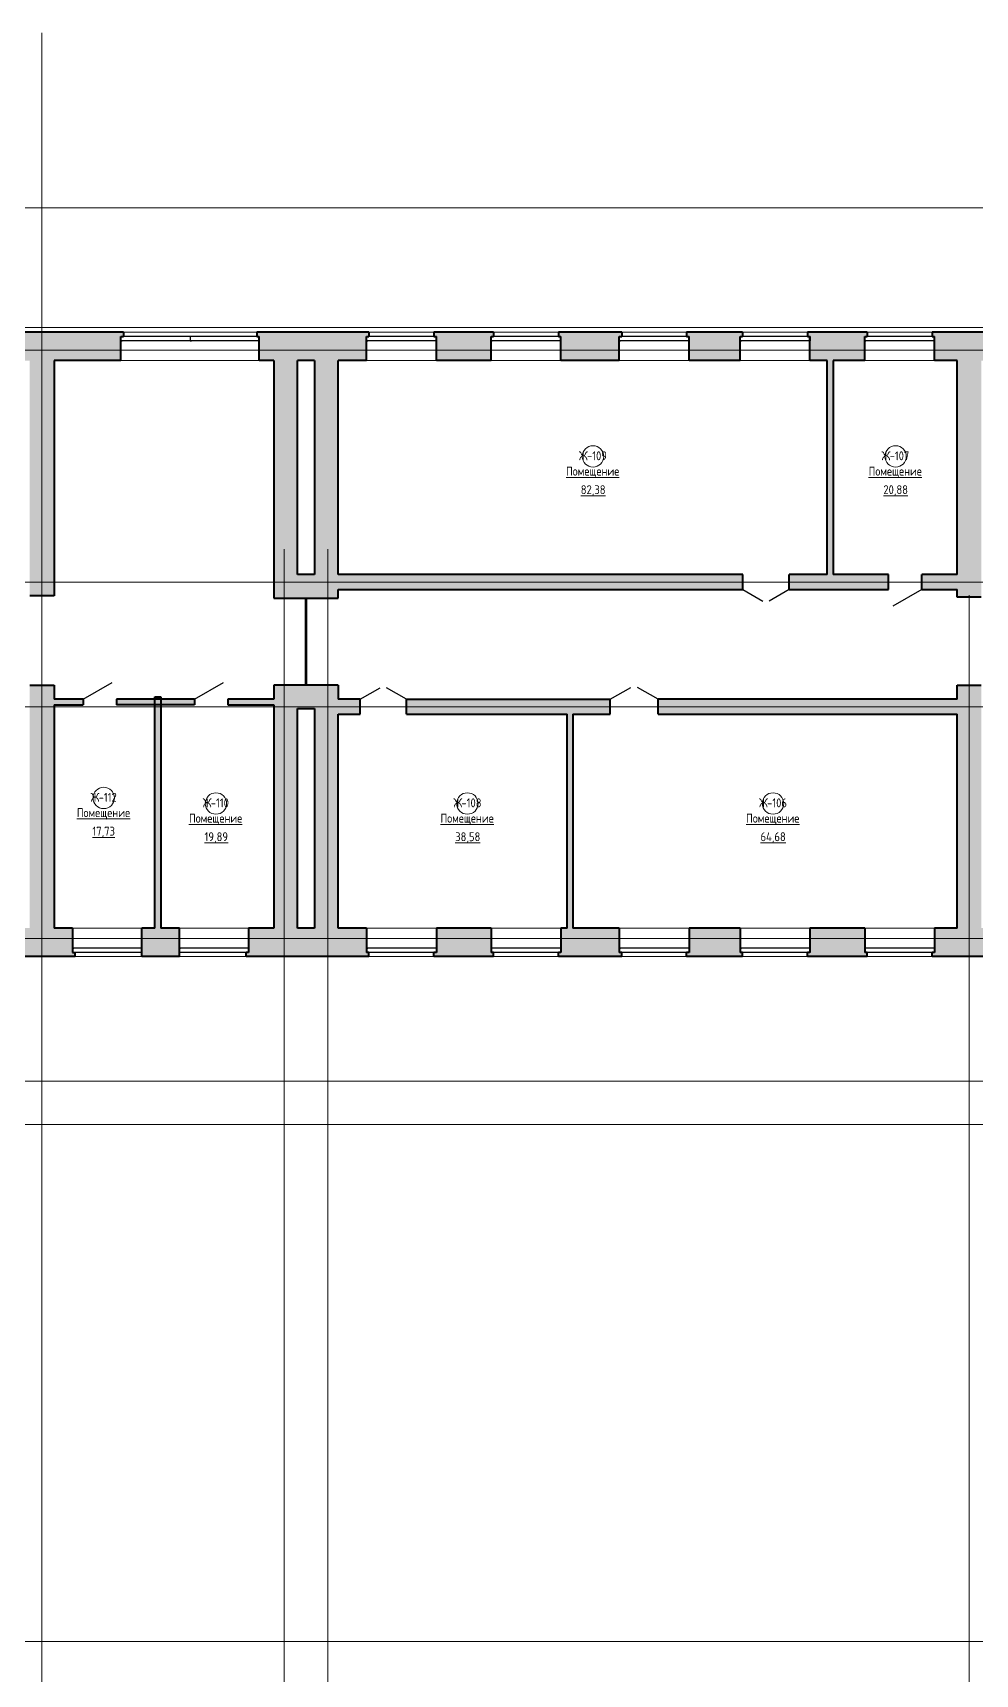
# Model space of a CAD drawing. Header units: millimetres. Extents: x -13853 to 411335, y -23261 to 161252.
# Drawn here: x 309983 to 336429, y 107685 to 153732 of the extents above; entities that cross this region are included whole.
import ezdxf

# ---------------------------------------------------------------- set-up
doc = ezdxf.new("R2010")
doc.units = ezdxf.units.MM
doc.linetypes.add('ADSK_Линия сетки', pattern=[21, 12, -3, 3, -3])
for name, color, linetype, lineweight in [('Двери', 7, 'Continuous', 18), ('Каркас_Импост', 7, 'Continuous', 30), ('Марки помещений', 7, 'Continuous', 18), ('Окна', 7, 'Continuous', 18), ('Оси', 7, 'Continuous', 9), ('Остекление', 7, 'Continuous', 30), ('Панель', 7, 'Continuous', 30), ('Стены', 7, 'Continuous', 18), ('Стены разрез', 7, 'Continuous', 40)]:
    doc.layers.add(name, color=color, linetype=linetype, lineweight=lineweight)
doc.styles.add('GOST Common_1', font='GOST Common.ttf', dxfattribs={"width": 0.9, "height": 250})

# ---------------------------------------------------------------- blocks, each defined once
blk = doc.blocks.new('AC_Дверь_Двупольная_ДеревяннаяВнутренняя_филенчатая - 1300х3000 _с верхней филенкой_-1358584-001_Весь этаж')
at = {"layer": 'Панель'}
for p, q in [((-670, -210), (-90, -545)), ((670, -210), (90, -545))]:
    blk.add_line(p, q, dxfattribs=at)
blk = doc.blocks.new('AC_Дверь_Двупольная_ДеревяннаяВнутренняя_филенчатая_с_верхом - 1260х2080-580178-001_Весь этаж')
at = {"layer": 'Панель'}
for p, q in [((-650, -210), (-87, -535)), ((650, -210), (87, -535))]:
    blk.add_line(p, q, dxfattribs=at)
blk = doc.blocks.new('ИРНИТУ_Дверь_Однопольная_ДеревяннаяВнутренняя_филенчатая - 900х2080-1341269-001_Весь этаж')
at = {"layer": 'Панель'}
blk.add_line((-470, 80), (344, 550), dxfattribs=at)
blk = doc.blocks.new('ИРНИТУ_Дверь_Однопольная_ДеревяннаяВнутренняя_филенчатая - 900х2080 без верха-1341253-001_Весь этаж')
at = {"layer": 'Панель'}
blk.add_line((-470, 210), (344, 680), dxfattribs=at)
blk = doc.blocks.new('ИРНИТУ-Окно-ГОСТ23166-99_4_2_Створки - 1920 x 2350-678674-001_Весь этаж')
at = {"layer": 'Каркас_Импост'}
for p, q in [((-1008.1, -160), (931.9, -160)), ((-1008.1, -280), (-1008.1, -160)), ((-1008.1, -160), (-973.1, -160)), ((-1008.1, -280), (931.9, -280)), ((-1008.1, -280), (-993.1, -280)), ((931.9, -160), (896.9, -160)), ((931.9, -280), (896.9, -280)), ((931.9, -280), (931.9, -160))]:
    blk.add_line(p, q, dxfattribs=at)
blk = doc.blocks.new('ИРНИТУ-Окно-ГОСТ23166-99_4_2_Створки - 1920 x 2350-678676-001_Весь этаж')
at = {"layer": 'Каркас_Импост'}
for p, q in [((-1008.1, -160), (931.9, -160)), ((-1008.1, -280), (-1008.1, -160)), ((-1008.1, -160), (-973.1, -160)), ((-1008.1, -280), (931.9, -280)), ((-1008.1, -280), (-973.1, -280)), ((931.9, -160), (896.9, -160)), ((931.9, -280), (916.9, -280)), ((931.9, -280), (931.9, -160))]:
    blk.add_line(p, q, dxfattribs=at)
blk = doc.blocks.new('ИРНИТУ-Окно-ГОСТ23166-99_4_2_Створки - 1920 x 2350-678678-001_Весь этаж')
at = {"layer": 'Каркас_Импост'}
for p, q in [((-1018.1, -160), (941.9, -160)), ((-1018.1, -280), (-1018.1, -160)), ((-1018.1, -160), (-983.1, -160)), ((-1018.1, -280), (941.9, -280)), ((-1018.1, -280), (-983.1, -280)), ((941.9, -160), (906.9, -160)), ((941.9, -280), (906.9, -280)), ((941.9, -280), (941.9, -160))]:
    blk.add_line(p, q, dxfattribs=at)
blk = doc.blocks.new('ИРНИТУ-Окно-ГОСТ23166-99_4_2_Створки - 1920 x 2350-678668-001_Весь этаж')
at = {"layer": 'Каркас_Импост'}
for p, q in [((-1008.1, 280), (931.9, 280)), ((-1008.1, 280), (-1008.1, 160)), ((-1008.1, 280), (-993.1, 280)), ((-1008.1, 160), (931.9, 160)), ((-1008.1, 160), (-973.1, 160)), ((931.9, 280), (896.9, 280)), ((931.9, 160), (896.9, 160)), ((931.9, 280), (931.9, 160))]:
    blk.add_line(p, q, dxfattribs=at)
blk = doc.blocks.new('ИРНИТУ-Окно-ГОСТ23166-99_4_2_Створки - 1920 x 2350-678665-001_Весь этаж')
at = {"layer": 'Каркас_Импост'}
for p, q in [((-1008.1, 280), (931.9, 280)), ((-1008.1, 280), (-1008.1, 160)), ((-1008.1, 280), (-973.1, 280)), ((-1008.1, 160), (931.9, 160)), ((-1008.1, 160), (-973.1, 160)), ((931.9, 160), (896.9, 160)), ((931.9, 280), (916.9, 280)), ((931.9, 280), (931.9, 160))]:
    blk.add_line(p, q, dxfattribs=at)
blk = doc.blocks.new('ИРНИТУ-Окно-ГОСТ23166-99_4_2_Створки - 1920 x 2350-580180-001_Весь этаж')
at = {"layer": 'Каркас_Импост'}
for p, q in [((-1018.1, 280), (941.9, 280)), ((-1018.1, 280), (-1018.1, 160)), ((-1018.1, 280), (-983.1, 280)), ((-1018.1, 160), (941.9, 160)), ((-1018.1, 160), (-983.1, 160)), ((941.9, 280), (906.9, 280)), ((941.9, 160), (906.9, 160)), ((941.9, 280), (941.9, 160))]:
    blk.add_line(p, q, dxfattribs=at)
blk = doc.blocks.new('Противодымная перегородка Тип2 - Противодымная перегородка Тип2-1290416-001_Весь этаж')
at = {"layer": 'Каркас_Импост'}
for p, q in [((-1120, 25), (-1220, 25)), ((-1220, 25), (-1220, -25)), ((-1120, 10), (-1120, 25)), ((-1010, 25), (-1110, 25)), ((-1110, 25), (-1110, 10)), ((-1010, 10), (-1010, 25)), ((-5, 25), (-105, 25)), ((-105, 25), (-105, 10)), ((-5, -25), (-5, 25)), ((105, 25), (5, 25)), ((5, 25), (5, -25)), ((105, 10), (105, 25)), ((1110, 25), (1010, 25)), ((1010, 25), (1010, 10)), ((1110, 10), (1110, 25)), ((1220, 25), (1120, 25)), ((1120, 25), (1120, 10)), ((1220, -25), (1220, 25)), ((-1220, -25), (-1120, -25)), ((-1120, -25), (-1120, -10)), ((-1110, -10), (-1110, -25)), ((-1110, -25), (-1010, -25)), ((-1010, -25), (-1010, -10)), ((-105, -10), (-105, -25)), ((-105, -25), (-5, -25)), ((5, -25), (105, -25)), ((105, -25), (105, -10)), ((1010, -10), (1010, -25)), ((1010, -25), (1110, -25)), ((1110, -25), (1110, -10)), ((1120, -10), (1120, -25)), ((1120, -25), (1220, -25))]:
    blk.add_line(p, q, dxfattribs=at)
at = {"layer": 'Каркас_Импост', "lineweight": 18}
for p, q in [((-1010, 25), (-105, 25)), ((105, 25), (1010, 25)), ((-105, -25), (-1010, -25)), ((1010, -25), (105, -25))]:
    blk.add_line(p, q, dxfattribs=at)
at = {"layer": 'Остекление', "lineweight": 18}
for p, q in [((-1120, 10), (-50, 10)), ((-1120, 10), (-1120, -10)), ((-50, -10), (-50, 10)), ((50, 10), (1120, 10)), ((50, 10), (50, -10)), ((1120, -10), (1120, 10)), ((-50, -10), (-1120, -10)), ((1120, -10), (50, -10))]:
    blk.add_line(p, q, dxfattribs=at)
blk = doc.blocks.new('ADSK_Марка_Помещение - Номер Имя Площадь Площадь проемов-115235-001_Весь этаж')
at = {"layer": 'Марки помещений'}
blk.add_circle((0, 0), 3, dxfattribs=at)

msp = doc.modelspace()

# ---------------------------------------------------------------- hatches: boundary and pattern name
at = {"layer": 'Стены'}
h = msp.add_hatch(color=256, dxfattribs=at)
h.paths.add_polyline_path([(273869, 144535), (275309, 144535), (275309, 145215), (275379, 145215), (275379, 145335), (273509, 145335), (273509, 144535)], flags=0)
h.paths.add_polyline_path([(278879, 144535), (278879, 145215), (278949, 145215), (278949, 145335), (277199, 145335), (277199, 145215), (277269, 145215), (277269, 144535)], flags=0)
h.paths.add_polyline_path([(280839, 144535), (282449, 144535), (282449, 145215), (282519, 145215), (282519, 145335), (280769, 145335), (280769, 145215), (280839, 145215)], flags=0)
h.paths.add_polyline_path([(287979, 144535), (289589, 144535), (289589, 145215), (289659, 145215), (289659, 145335), (287909, 145335), (287909, 145215), (287979, 145215)], flags=0)
h.paths.add_polyline_path([(285104, 144535), (286019, 144535), (286019, 145215), (286089, 145215), (286089, 145335), (284339, 145335), (284339, 145215), (284409, 145215), (284409, 144535), (284944, 144535)], flags=0)
h.paths.add_polyline_path([(293385, 144535), (293385, 145215), (293455, 145215), (293455, 145335), (291479, 145335), (291479, 145215), (291549, 145215), (291549, 144535), (292579, 144535)], flags=0)
h.paths.add_polyline_path([(295345, 144535), (296947, 144535), (296947, 145215), (297017, 145215), (297017, 145335), (295275, 145335), (295275, 145215), (295345, 145215)], flags=0)
h.paths.add_polyline_path([(298907, 144535), (300552, 144535), (300552, 145215), (300622, 145215), (300622, 145335), (298837, 145335), (298837, 145215), (298907, 145215)], flags=0)
h.paths.add_polyline_path([(302512, 144535), (304357, 144535), (304357, 145215), (304427, 145215), (304427, 145335), (302442, 145335), (302442, 145215), (302512, 145215)], flags=0)
h.paths.add_polyline_path([(309612, 144535), (312457, 144535), (312457, 145215), (312527, 145215), (312527, 145335), (309542, 145335), (309542, 145215), (309612, 145215)], flags=0)
h.paths.add_polyline_path([(307652, 144535), (307652, 145215), (307722, 145215), (307722, 145335), (306247, 145335), (306247, 145215), (306317, 145215), (306317, 144535), (306593, 144535)], flags=0)
h.paths.add_polyline_path([(316749, 144535), (319347, 144535), (319347, 145215), (319417, 145215), (319417, 145335), (316267, 145335), (316267, 145215), (316337, 145215), (316337, 144535)], flags=0)
h.paths.add_polyline_path([(321307, 144535), (322843, 144535), (322843, 145215), (322913, 145215), (322913, 145335), (321237, 145335), (321237, 145215), (321307, 145215)], flags=0)
h.paths.add_polyline_path([(326438, 144535), (326438, 145215), (326508, 145215), (326508, 145335), (324733, 145335), (324733, 145215), (324803, 145215), (324803, 144535)], flags=0)
h.paths.add_polyline_path([(328398, 144535), (329833, 144535), (329833, 145215), (329903, 145215), (329903, 145335), (328328, 145335), (328328, 145215), (328398, 145215)], flags=0)
h.paths.add_polyline_path([(331793, 144535), (333328, 144535), (333328, 145215), (333398, 145215), (333398, 145335), (331723, 145335), (331723, 145215), (331793, 145215)], flags=0)
h.paths.add_polyline_path([(339819, 144535), (340519, 144535), (340519, 145215), (340589, 145215), (340589, 145335), (338913, 145335), (338913, 145215), (338983, 145215), (338983, 144535)], flags=0)
h.paths.add_polyline_path([(335883, 144535), (337023, 144535), (337023, 145215), (337093, 145215), (337093, 145335), (335218, 145335), (335218, 145215), (335288, 145215), (335288, 144535)], flags=0)
h.paths.add_polyline_path([(344014, 144535), (344014, 145215), (344084, 145215), (344084, 145335), (342409, 145335), (342409, 145215), (342479, 145215), (342479, 144535)], flags=0)
h.paths.add_polyline_path([(345974, 144535), (347509, 144535), (347509, 145215), (347579, 145215), (347579, 145335), (345904, 145335), (345904, 145215), (345974, 145215)], flags=0)
h.paths.add_polyline_path([(351104, 144535), (351104, 145215), (351174, 145215), (351174, 145335), (349399, 145335), (349399, 145215), (349469, 145215), (349469, 144535), (350652, 144535)], flags=0)
h.paths.add_polyline_path([(354969, 144535), (354969, 145335), (352994, 145335), (352994, 145215), (353064, 145215), (353064, 144535), (354871, 144535)], flags=0)
for points in [[(309899, 137935), (310579, 137935), (310579, 144535), (309899, 144535), (309899, 138115)], [(317409, 138535), (317409, 144535), (316749, 144535), (316749, 138535)], [(317889, 138535), (318549, 138535), (318549, 144535), (317889, 144535), (317889, 141363)], [(332439, 138535), (332439, 144535), (332279, 144535), (332279, 138535)], [(336599, 137895), (336599, 144535), (335919, 144535), (335919, 137895)], [(316749, 137875), (318549, 137875), (318549, 138535), (316749, 138535)], [(309899, 128615), (310579, 128615), (310579, 135435), (309899, 135435), (309899, 128930)], [(318549, 134775), (318549, 135435), (316749, 135435), (316749, 134775), (317889, 134775)], [(336599, 128615), (336599, 135435), (335919, 135435), (335919, 128615)], [(313571, 128615), (313571, 135105), (313411, 135105), (313411, 128615)], [(316749, 128615), (317409, 128615), (317409, 134775), (316749, 134775), (316749, 128930)], [(317889, 128615), (318549, 128615), (318549, 134775), (317889, 134775), (317889, 128930)], [(325139, 128615), (325139, 134615), (324979, 134615), (324979, 128615)]]:
    msp.add_hatch(color=256, dxfattribs=at).paths.add_polyline_path(points, flags=0)
h = msp.add_hatch(color=256, dxfattribs=at)
h.paths.add_polyline_path([(318549, 138115), (329909, 138115), (329909, 138535), (318549, 138535)], flags=0)
h.paths.add_polyline_path([(331209, 138115), (333993, 138115), (333993, 138535), (331209, 138535)], flags=0)
h.paths.add_polyline_path([(334933, 138115), (335919, 138115), (335919, 138535), (334933, 138535)], flags=0)
h = msp.add_hatch(color=256, dxfattribs=at)
h.paths.add_polyline_path([(312333, 134875), (314519, 134875), (314519, 135035), (312333, 135035)], flags=0)
h.paths.add_polyline_path([(311393, 134875), (311393, 135035), (310579, 135035), (310579, 134875)], flags=0)
h.paths.add_polyline_path([(315459, 134875), (316749, 134875), (316749, 135035), (315459, 135035)], flags=0)
h = msp.add_hatch(color=256, dxfattribs=at)
h.paths.add_polyline_path([(318549, 134615), (319169, 134615), (319169, 135035), (318549, 135035), (318549, 134775)], flags=0)
h.paths.add_polyline_path([(320469, 134615), (326189, 134615), (326189, 135035), (320469, 135035)], flags=0)
h.paths.add_polyline_path([(327529, 134615), (335919, 134615), (335919, 135035), (327529, 135035)], flags=0)
h = msp.add_hatch(color=256, dxfattribs=at)
h.paths.add_polyline_path([(273619, 127815), (275839, 127815), (275839, 127935), (275769, 127935), (275769, 128615), (273619, 128615)], flags=0)
h.paths.add_polyline_path([(276739, 127815), (277334, 127815), (277334, 127935), (277264, 127935), (277264, 128615), (276809, 128615), (276809, 127935), (276739, 127935)], flags=0)
h.paths.add_polyline_path([(278234, 127815), (281729, 127815), (281729, 127935), (281659, 127935), (281659, 128615), (278304, 128615), (278304, 127935), (278234, 127935)], flags=0)
h.paths.add_polyline_path([(283267, 127815), (283267, 127935), (283197, 127935), (283197, 128615), (282699, 128615), (282699, 127935), (282629, 127935), (282629, 127815)], flags=0)
h.paths.add_polyline_path([(284167, 127815), (286089, 127815), (286089, 127935), (286019, 127935), (286019, 128615), (284237, 128615), (284237, 127935), (284167, 127935)], flags=0)
h.paths.add_polyline_path([(287909, 127815), (289659, 127815), (289659, 127935), (289589, 127935), (289589, 128615), (287979, 128615), (287979, 127935), (287909, 127935)], flags=0)
h.paths.add_polyline_path([(293455, 127815), (293455, 127935), (293385, 127935), (293385, 128615), (291549, 128615), (291549, 127935), (291479, 127935), (291479, 127815)], flags=0)
h.paths.add_polyline_path([(295275, 127815), (297017, 127815), (297017, 127935), (296947, 127935), (296947, 128615), (295345, 128615), (295345, 127935), (295275, 127935)], flags=0)
h.paths.add_polyline_path([(298837, 127815), (300622, 127815), (300622, 127935), (300552, 127935), (300552, 128615), (298907, 128615), (298907, 127935), (298837, 127935)], flags=0)
h.paths.add_polyline_path([(306247, 127815), (307722, 127815), (307722, 127935), (307652, 127935), (307652, 128615), (306317, 128615), (306317, 127935), (306247, 127935)], flags=0)
h.paths.add_polyline_path([(302442, 127815), (304427, 127815), (304427, 127935), (304357, 127935), (304357, 128615), (302512, 128615), (302512, 127935), (302442, 127935)], flags=0)
h.paths.add_polyline_path([(311168, 127815), (311168, 127935), (311098, 127935), (311098, 128615), (309612, 128615), (309612, 127935), (309542, 127935), (309542, 127815)], flags=0)
h.paths.add_polyline_path([(313038, 127815), (314097, 127815), (314097, 128615), (313038, 128615)], flags=0)
h.paths.add_polyline_path([(315967, 127815), (319417, 127815), (319417, 127935), (319347, 127935), (319347, 128615), (316037, 128615), (316037, 127935), (315967, 127935)], flags=0)
h.paths.add_polyline_path([(322913, 127815), (322913, 127935), (322843, 127935), (322843, 128615), (321307, 128615), (321307, 127935), (321237, 127935), (321237, 127815)], flags=0)
h.paths.add_polyline_path([(328328, 127815), (329903, 127815), (329903, 127935), (329833, 127935), (329833, 128615), (328398, 128615), (328398, 127935), (328328, 127935)], flags=0)
h.paths.add_polyline_path([(324733, 127815), (326508, 127815), (326508, 127935), (326438, 127935), (326438, 128615), (324803, 128615), (324803, 127935), (324733, 127935)], flags=0)
h.paths.add_polyline_path([(333398, 127815), (333398, 127935), (333328, 127935), (333328, 128615), (331793, 128615), (331793, 127935), (331723, 127935), (331723, 127815)], flags=0)
h.paths.add_polyline_path([(337093, 127815), (337093, 127935), (337023, 127935), (337023, 128615), (335288, 128615), (335288, 127935), (335218, 127935), (335218, 127815)], flags=0)
h.paths.add_polyline_path([(338913, 127815), (340589, 127815), (340589, 127935), (340519, 127935), (340519, 128615), (338983, 128615), (338983, 127935), (338913, 127935)], flags=0)
h.paths.add_polyline_path([(344084, 127815), (344084, 127935), (344014, 127935), (344014, 128615), (342479, 128615), (342479, 127935), (342409, 127935), (342409, 127815)], flags=0)
h.paths.add_polyline_path([(345904, 127815), (347579, 127815), (347579, 127935), (347509, 127935), (347509, 128615), (345974, 128615), (345974, 127935), (345904, 127935)], flags=0)
h.paths.add_polyline_path([(351174, 127815), (351174, 127935), (351104, 127935), (351104, 128615), (349469, 128615), (349469, 127935), (349399, 127935), (349399, 127815)], flags=0)
h.paths.add_polyline_path([(352994, 127815), (354949, 127815), (354949, 128615), (353064, 128615), (353064, 127935), (352994, 127935)], flags=0)

# ---------------------------------------------------------------- linework, layer by layer
at = {"layer": 'Оси', "linetype": 'ADSK_Линия сетки'}
for p, q in [((310239, 153732), (310239, -22443)), ((-13035, 148825), (410517, 148825)), ((-13035, 144825), (410517, 144825)), ((317039, 139245), (317039, -22443)), ((318259, 139245), (318259, -22443)), ((-13035, 138325), (410517, 138325)), ((336259, 137955), (336259, -22443)), ((-13035, 134825), (410517, 134825)), ((-13035, 128325), (410517, 128325)), ((-13035, 124325), (410517, 124325)), ((-13035, 123105), (410517, 123105)), ((-13035, 108605), (410517, 108605))]:
    msp.add_line(p, q, dxfattribs=at)
at = {"layer": 'Стены'}
for p, q in [((273639, 145465), (354839, 145465)), ((312527, 145335), (316267, 145335)), ((319417, 145335), (321237, 145335)), ((322913, 145335), (324733, 145335)), ((326508, 145335), (328328, 145335)), ((329903, 145335), (331723, 145335)), ((333398, 145335), (335218, 145335)), ((316337, 144535), (312457, 144535)), ((321307, 144535), (319347, 144535)), ((324803, 144535), (322843, 144535)), ((328398, 144535), (326438, 144535)), ((331793, 144535), (329833, 144535)), ((335288, 144535), (333328, 144535)), ((311098, 128615), (313038, 128615)), ((314097, 128615), (316037, 128615)), ((319347, 128615), (321307, 128615)), ((322843, 128615), (324803, 128615)), ((326438, 128615), (328398, 128615)), ((329833, 128615), (331793, 128615)), ((333328, 128615), (335288, 128615)), ((313038, 127815), (311168, 127815)), ((315967, 127815), (314097, 127815)), ((321237, 127815), (319417, 127815)), ((324733, 127815), (322913, 127815)), ((328328, 127815), (326508, 127815)), ((331723, 127815), (329903, 127815)), ((335218, 127815), (333398, 127815))]:
    msp.add_line(p, q, dxfattribs=at)
at = {"layer": 'Стены разрез'}
for p, q in [((312527, 145335), (309542, 145335)), ((312457, 145215), (312527, 145215)), ((312457, 144535), (312457, 145215)), ((312527, 145335), (312527, 145215)), ((319417, 145335), (316267, 145335)), ((316267, 145335), (316267, 145215)), ((316267, 145215), (316337, 145215)), ((316337, 144535), (316337, 145215)), ((319347, 145215), (319417, 145215)), ((319347, 144535), (319347, 145215)), ((319417, 145335), (319417, 145215)), ((322913, 145335), (321237, 145335)), ((321237, 145335), (321237, 145215)), ((321237, 145215), (321307, 145215)), ((321307, 144535), (321307, 145215)), ((322843, 145215), (322913, 145215)), ((322843, 144535), (322843, 145215)), ((322913, 145335), (322913, 145215)), ((326508, 145335), (324733, 145335)), ((324733, 145335), (324733, 145215)), ((324733, 145215), (324803, 145215)), ((324803, 144535), (324803, 145215)), ((326438, 145215), (326508, 145215)), ((326438, 144535), (326438, 145215)), ((326508, 145335), (326508, 145215)), ((329903, 145335), (328328, 145335)), ((328328, 145335), (328328, 145215)), ((328328, 145215), (328398, 145215)), ((328398, 144535), (328398, 145215)), ((329833, 145215), (329903, 145215)), ((329833, 144535), (329833, 145215)), ((329903, 145335), (329903, 145215)), ((333398, 145335), (331723, 145335)), ((331723, 145335), (331723, 145215)), ((331723, 145215), (331793, 145215)), ((331793, 144535), (331793, 145215)), ((333328, 145215), (333398, 145215)), ((333328, 144535), (333328, 145215)), ((333398, 145335), (333398, 145215)), ((337093, 145335), (335218, 145335)), ((335218, 145335), (335218, 145215)), ((335218, 145215), (335288, 145215)), ((335288, 144535), (335288, 145215)), ((312457, 144535), (310579, 144535)), ((310579, 144535), (310579, 137935)), ((316749, 144535), (316337, 144535)), ((316749, 144535), (316749, 137875)), ((317889, 144535), (317409, 144535)), ((317409, 138535), (317409, 144535)), ((317889, 144535), (317889, 138535)), ((319347, 144535), (318549, 144535)), ((318549, 138535), (318549, 144535)), ((322843, 144535), (321307, 144535)), ((326438, 144535), (324803, 144535)), ((329833, 144535), (328398, 144535)), ((332279, 144535), (331793, 144535)), ((332279, 138535), (332279, 144535)), ((333328, 144535), (332439, 144535)), ((332439, 144535), (332439, 138535)), ((335919, 144535), (335288, 144535)), ((335919, 138535), (335919, 144535)), ((317889, 138535), (317409, 138535)), ((329909, 138535), (318549, 138535)), ((329909, 138115), (329909, 138535)), ((332279, 138535), (331209, 138535)), ((331209, 138115), (331209, 138535)), ((333993, 138535), (332439, 138535)), ((333993, 138115), (333993, 138535)), ((335919, 138535), (334933, 138535)), ((334933, 138115), (334933, 138535)), ((310579, 137935), (309899, 137935)), ((316749, 137875), (318549, 137875)), ((318549, 137875), (318549, 138115)), ((318549, 138115), (329909, 138115)), ((331209, 138115), (333993, 138115)), ((334933, 138115), (335919, 138115)), ((335919, 137895), (335919, 138115)), ((336599, 137895), (335919, 137895)), ((309899, 135435), (310579, 135435)), ((310579, 135435), (310579, 135035)), ((318549, 135435), (316749, 135435)), ((316749, 135435), (316749, 135035)), ((318549, 135435), (318549, 135035)), ((335919, 135035), (335919, 135435)), ((335919, 135435), (336599, 135435)), ((311393, 135035), (310579, 135035)), ((311393, 135035), (311393, 134875)), ((314519, 135035), (312333, 135035)), ((312333, 135035), (312333, 134875)), ((313411, 128615), (313411, 135105)), ((313411, 135105), (313571, 135105)), ((313571, 135105), (313571, 128615)), ((314519, 135035), (314519, 134875)), ((316749, 135035), (315459, 135035)), ((315459, 135035), (315459, 134875)), ((319169, 135035), (318549, 135035)), ((319169, 134615), (319169, 135035)), ((320469, 135035), (326189, 135035)), ((320469, 134615), (320469, 135035)), ((326189, 134615), (326189, 135035)), ((335919, 135035), (327529, 135035)), ((327529, 134615), (327529, 135035)), ((310579, 134875), (310579, 128615)), ((310579, 134875), (311393, 134875)), ((314519, 134875), (312333, 134875)), ((315459, 134875), (316749, 134875)), ((316749, 134875), (316749, 128615)), ((317409, 134775), (317889, 134775)), ((317409, 128615), (317409, 134775)), ((317889, 134775), (317889, 128615)), ((318549, 128615), (318549, 134615)), ((318549, 134615), (319169, 134615)), ((320469, 134615), (324979, 134615)), ((324979, 128615), (324979, 134615)), ((325139, 134615), (326189, 134615)), ((325139, 134615), (325139, 128615)), ((327529, 134615), (335919, 134615)), ((335919, 128615), (335919, 134615)), ((311098, 128615), (310579, 128615)), ((311098, 128615), (311098, 127935)), ((313411, 128615), (313038, 128615)), ((313038, 127815), (313038, 128615)), ((314097, 128615), (313571, 128615)), ((314097, 127815), (314097, 128615)), ((316749, 128615), (316037, 128615)), ((316037, 128615), (316037, 127935)), ((317889, 128615), (317409, 128615)), ((319347, 128615), (318549, 128615)), ((319347, 128615), (319347, 127935)), ((322843, 128615), (321307, 128615)), ((321307, 128615), (321307, 127935)), ((322843, 128615), (322843, 127935)), ((324979, 128615), (324803, 128615)), ((324803, 128615), (324803, 127935)), ((326438, 128615), (325139, 128615)), ((326438, 128615), (326438, 127935)), ((329833, 128615), (328398, 128615)), ((328398, 128615), (328398, 127935)), ((329833, 128615), (329833, 127935)), ((333328, 128615), (331793, 128615)), ((331793, 128615), (331793, 127935)), ((333328, 128615), (333328, 127935)), ((335919, 128615), (335288, 128615)), ((335288, 128615), (335288, 127935)), ((311168, 127815), (309542, 127815)), ((311098, 127935), (311168, 127935)), ((311168, 127815), (311168, 127935)), ((314097, 127815), (313038, 127815)), ((316037, 127935), (315967, 127935)), ((315967, 127815), (315967, 127935)), ((319417, 127815), (315967, 127815)), ((319417, 127935), (319347, 127935)), ((319417, 127815), (319417, 127935)), ((321307, 127935), (321237, 127935)), ((321237, 127815), (321237, 127935)), ((322913, 127815), (321237, 127815)), ((322913, 127935), (322843, 127935)), ((322913, 127815), (322913, 127935)), ((324803, 127935), (324733, 127935)), ((324733, 127815), (324733, 127935)), ((326508, 127815), (324733, 127815)), ((326508, 127935), (326438, 127935)), ((326508, 127815), (326508, 127935)), ((328398, 127935), (328328, 127935)), ((328328, 127815), (328328, 127935)), ((329903, 127815), (328328, 127815)), ((329903, 127935), (329833, 127935)), ((329903, 127815), (329903, 127935)), ((331793, 127935), (331723, 127935)), ((331723, 127815), (331723, 127935)), ((333398, 127815), (331723, 127815)), ((333398, 127935), (333328, 127935)), ((333398, 127815), (333398, 127935)), ((335288, 127935), (335218, 127935)), ((335218, 127815), (335218, 127935)), ((337093, 127815), (335218, 127815))]:
    msp.add_line(p, q, dxfattribs=at)

# ---------------------------------------------------------------- block references
at = {"layer": 'Двери'}
for name, p, rotation in [('Противодымная перегородка Тип2 - Противодымная перегородка Тип2-1290416-001_Весь этаж', (317649, 136655), 270), ('ИРНИТУ_Дверь_Однопольная_ДеревяннаяВнутренняя_филенчатая - 900х2080 без верха-1341253-001_Весь этаж', (334463, 138325), 180), ('AC_Дверь_Двупольная_ДеревяннаяВнутренняя_филенчатая_с_верхом - 1260х2080-580178-001_Весь этаж', (319819, 134825), 180), ('AC_Дверь_Двупольная_ДеревяннаяВнутренняя_филенчатая - 1300х3000 _с верхней филенкой_-1358584-001_Весь этаж', (326859, 134825), 180)]:
    msp.add_blockref(name, p, dxfattribs=dict(at, rotation=rotation))
for name, p in [('AC_Дверь_Двупольная_ДеревяннаяВнутренняя_филенчатая_с_верхом - 1260х2080-580178-001_Весь этаж', (330559, 138325)), ('ИРНИТУ_Дверь_Однопольная_ДеревяннаяВнутренняя_филенчатая - 900х2080-1341269-001_Весь этаж', (311863, 134955)), ('ИРНИТУ_Дверь_Однопольная_ДеревяннаяВнутренняя_филенчатая - 900х2080-1341269-001_Весь этаж', (314989, 134955))]:
    msp.add_blockref(name, p, dxfattribs=at)
at = {"layer": 'Марки помещений', "xscale": 99.99999999999993, "yscale": 99.99999999999993, "zscale": 99.99999999999993}
for p in [(325704, 141847), (334196, 141847), (311975, 132267), (315122, 132111), (322180, 132111), (330757, 132111)]:
    msp.add_blockref('ADSK_Марка_Помещение - Номер Имя Площадь Площадь проемов-115235-001_Весь этаж', p, dxfattribs=at)
at = {"layer": 'Окна', "rotation": 180}
for name, p in [('ИРНИТУ-Окно-ГОСТ23166-99_4_2_Створки - 1920 x 2350-678674-001_Весь этаж', (313389, 144935)), ('ИРНИТУ-Окно-ГОСТ23166-99_4_2_Створки - 1920 x 2350-678676-001_Весь этаж', (315329, 144935)), ('ИРНИТУ-Окно-ГОСТ23166-99_4_2_Створки - 1920 x 2350-678678-001_Весь этаж', (320289, 144935)), ('ИРНИТУ-Окно-ГОСТ23166-99_4_2_Створки - 1920 x 2350-678678-001_Весь этаж', (323785, 144935)), ('ИРНИТУ-Окно-ГОСТ23166-99_4_2_Створки - 1920 x 2350-678678-001_Весь этаж', (327380, 144935)), ('ИРНИТУ-Окно-ГОСТ23166-99_4_2_Створки - 1920 x 2350-678678-001_Весь этаж', (330775, 144935)), ('ИРНИТУ-Окно-ГОСТ23166-99_4_2_Створки - 1920 x 2350-678678-001_Весь этаж', (334270, 144935)), ('ИРНИТУ-Окно-ГОСТ23166-99_4_2_Створки - 1920 x 2350-678668-001_Весь этаж', (312030, 128215)), ('ИРНИТУ-Окно-ГОСТ23166-99_4_2_Створки - 1920 x 2350-678665-001_Весь этаж', (315029, 128215)), ('ИРНИТУ-Окно-ГОСТ23166-99_4_2_Створки - 1920 x 2350-580180-001_Весь этаж', (320289, 128215)), ('ИРНИТУ-Окно-ГОСТ23166-99_4_2_Створки - 1920 x 2350-580180-001_Весь этаж', (323785, 128215)), ('ИРНИТУ-Окно-ГОСТ23166-99_4_2_Створки - 1920 x 2350-580180-001_Весь этаж', (327380, 128215)), ('ИРНИТУ-Окно-ГОСТ23166-99_4_2_Створки - 1920 x 2350-580180-001_Весь этаж', (330775, 128215)), ('ИРНИТУ-Окно-ГОСТ23166-99_4_2_Створки - 1920 x 2350-580180-001_Весь этаж', (334270, 128215))]:
    msp.add_blockref(name, p, dxfattribs=at)

# ---------------------------------------------------------------- texts
at = {"layer": 'Марки помещений', "lineweight": 9, "char_height": 250, "attachment_point": 1, "style": 'GOST Common_1'}
for s, insert, width in [('\\fGOST Common|b0|i0|c204|p34|;\\W.9;Ж', (325309, 141990), 274.18), ('-109', (325536, 141990), 721.52), ('\\fGOST Common|b0|i0|c204|p34|;\\W.9;Ж', (333802, 141990), 274.18), ('-107', (334028, 141990), 721.52), ('\\LПомещение', (324946, 141559), 1875.95), ('\\LПомещение', (333438, 141559), 1875.95), ('\\L82,38', (325360, 141040), 873.04), ('\\L20,88', (333852, 141040), 873.04), ('\\fGOST Common|b0|i0|c204|p34|;\\W.9;Ж', (311605, 132410), 274.18), ('-112', (311831, 132410), 663.8), ('\\fGOST Common|b0|i0|c204|p34|;\\W.9;Ж', (314752, 132254), 274.18), ('-110', (314978, 132254), 663.8), ('\\fGOST Common|b0|i0|c204|p34|;\\W.9;Ж', (321786, 132254), 274.18), ('-108', (322012, 132254), 721.52), ('\\fGOST Common|b0|i0|c204|p34|;\\W.9;Ж', (330363, 132254), 274.18), ('-106', (330590, 132254), 721.52), ('\\LПомещение', (311218, 131979), 1875.95), ('\\LПомещение', (314365, 131823), 1875.95), ('\\LПомещение', (321423, 131823), 1875.95), ('\\LПомещение', (330000, 131823), 1875.95), ('\\L17,73', (311656, 131460), 815.32), ('\\L19,89', (314802, 131304), 815.32), ('\\L38,58', (321837, 131304), 873.04), ('\\L64,68', (330405, 131304), 894.68)]:
    msp.add_mtext(s, dxfattribs=dict(at, insert=insert, width=width))

doc.saveas('drawing.dxf')
